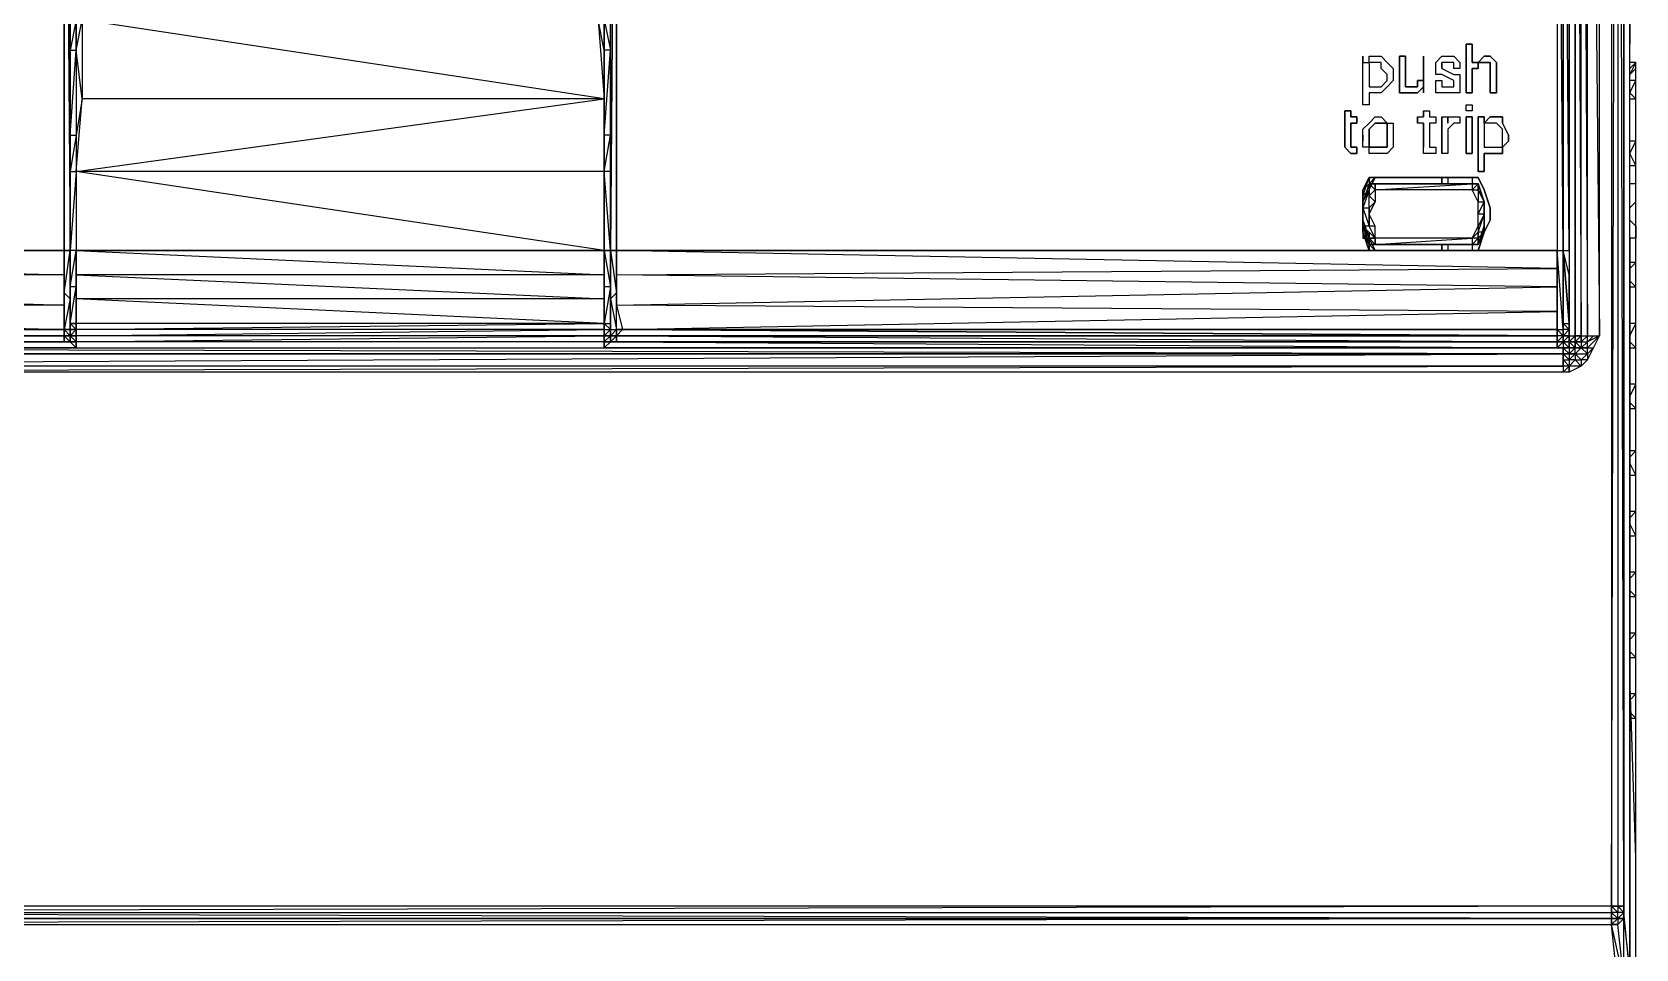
# Model space of a CAD drawing. Header units: millimetres. Extents: x 0 to 3881, y 0 to 2744.
# Drawn here: x 1903.7 to 1968.6, y 1971.4 to 2008.6 of the extents above; entities that cross this region are included whole.
import ezdxf

# ---------------------------------------------------------------- set-up
doc = ezdxf.new("R2010")
doc.units = ezdxf.units.MM

# ---------------------------------------------------------------- blocks, each defined once
blk = doc.blocks.new('A$C147918ED')
at = {"flags": 128}
for points in [[(103.941, 34.922), (0.983, 34.676), (0.983, 34.922), (0.983, 130.078), (0.737, 34.922), (0.737, 130.078), (0.491, 130.078), (0.491, 130.324)], [(104.433, 34.922), (104.433, 130.078), (104.187, 130.078)], [(104.678, 108.435), (104.678, 112.379), (104.678, 69.829), (104.678, 70.074), (104.678, 70.566), (104.678, 70.811), (104.678, 79.422)], [(104.678, 8.857), (104.924, 8.857), (104.924, 9.102), (104.924, 9.594), (104.924, 10.331), (104.924, 10.822), (104.924, 11.804), (104.924, 12.541), (104.924, 36.15), (104.924, 36.395), (104.924, 36.641), (104.924, 36.887), (104.678, 44.255), (104.678, 60.004), (104.678, 60.495), (104.678, 60.741), (104.678, 60.986), (104.678, 61.478), (104.678, 69.829), (104.678, 112.379)], [(102.222, 56.551), (101.976, 56.551), (2.948, 56.551), (2.702, 56.551), (2.211, 56.796), (1.965, 57.042), (1.719, 57.533), (1.474, 58.025), (1.474, 106.961), (1.719, 107.452), (1.965, 107.698), (2.211, 108.189), (2.702, 108.435), (2.948, 108.435), (101.976, 108.435), (102.222, 108.435), (102.713, 108.189)], [(63.399, 61.478), (63.399, 92.701), (63.399, 96.139), (63.399, 99.592), (63.399, 103.031), (63.399, 106.47), (63.399, 106.961), (63.399, 107.207), (63.154, 107.207)], [(41.525, 61.478), (41.525, 64.671), (41.525, 67.618), (41.525, 70.811), (41.77, 70.811), (41.77, 75.247), (41.77, 79.668), (41.77, 84.089), (41.77, 88.771), (41.77, 93.192), (41.525, 97.627), (41.525, 101.803), (41.525, 106.224), (41.525, 106.47), (41.525, 106.715)], [(2.702, 61.478), (2.948, 92.455), (2.948, 61.478), (2.948, 92.455), (2.948, 61.478), (3.193, 92.455), (3.193, 61.478), (41.279, 60.495), (3.193, 60.495), (41.279, 59.267), (3.193, 59.267), (41.279, 58.27), (3.193, 58.27), (3.193, 59.267)], [(41.279, 59.267), (41.279, 60.495), (41.279, 61.478), (41.279, 92.455), (41.279, 61.478), (41.279, 92.455), (41.525, 61.478), (41.525, 92.455)], [(101.976, 92.455), (101.976, 61.478), (102.222, 61.478), (101.976, 92.455), (102.222, 92.455), (102.222, 61.478)], [(102.222, 61.478), (102.222, 92.455)], [(63.154, 70.811), (63.154, 74.51), (63.154, 70.811), (62.908, 70.811), (42.016, 70.811), (41.77, 70.811), (41.77, 69.583), (41.77, 66.144), (41.77, 64.671), (41.77, 61.478), (63.154, 61.478), (63.399, 61.478), (63.399, 60.004)], [(63.154, 70.811), (63.154, 69.583)], [(63.399, 69.583), (63.399, 66.144), (63.154, 66.144), (63.399, 69.583), (63.154, 69.583), (63.154, 66.144), (63.154, 69.583), (63.154, 70.811), (63.399, 69.583), (63.399, 70.811), (63.154, 70.811)], [(41.525, 66.144), (41.77, 69.583), (41.77, 66.144), (41.77, 64.671), (42.016, 67.618), (41.77, 66.144), (41.77, 64.671), (41.77, 61.478), (63.154, 60.495), (63.154, 61.478), (63.154, 64.671), (63.154, 67.618)], [(98.047, 69.829), (98.292, 69.829), (98.292, 69.092), (98.538, 69.092), (98.783, 69.338), (99.029, 69.338), (99.275, 69.092), (99.275, 68.846), (99.275, 67.864), (99.029, 67.864), (99.029, 68.846), (99.029, 69.092), (98.783, 69.092), (98.538, 69.092), (98.538, 68.846), (98.292, 68.846), (98.292, 68.601), (98.292, 67.864), (98.047, 67.864)], [(95.345, 69.338), (95.345, 68.109)], [(96.327, 69.338), (96.327, 68.355)], [(97.064, 68.846), (97.064, 69.092)], [(104.678, 68.846), (104.924, 69.092), (104.678, 68.601), (104.924, 68.846), (104.924, 69.092), (104.678, 69.092)], [(104.924, 63.443), (104.924, 64.916), (104.924, 65.899), (104.924, 67.618), (104.924, 68.355), (104.924, 68.846)], [(104.678, 67.618), (104.924, 67.618), (104.678, 67.864), (104.924, 68.355), (104.678, 68.355)], [(63.154, 64.671), (63.399, 66.144), (63.399, 64.671), (63.399, 61.478), (63.154, 64.671), (63.154, 66.144), (63.154, 64.671), (63.154, 61.478), (41.77, 64.671), (63.154, 67.618), (42.016, 67.618)], [(96.327, 68.109), (96.327, 67.864)], [(94.853, 65.899), (94.853, 66.144), (94.853, 66.39), (94.853, 66.636), (94.608, 66.636), (94.362, 66.636), (94.117, 66.39), (94.117, 66.144), (94.117, 65.899), (94.117, 65.653)], [(97.064, 66.881), (97.064, 65.408)], [(98.047, 65.408), (98.047, 66.881)], [(93.871, 66.144), (93.871, 65.899)], [(94.117, 65.653), (94.362, 65.653), (94.608, 65.653), (94.853, 65.653), (94.853, 65.899), (94.853, 66.144)], [(104.678, 64.916), (104.924, 64.916), (104.678, 65.408), (104.924, 65.899), (104.678, 65.899)], [(41.525, 64.671), (41.77, 64.671), (41.525, 61.478)], [(63.399, 58.025), (63.399, 58.27), (63.399, 59.007), (63.399, 59.758), (63.399, 60.741), (63.399, 61.478), (63.399, 64.671), (63.154, 64.671), (41.77, 64.671)], [(93.871, 63.688), (94.117, 64.425), (94.117, 63.934), (93.871, 63.688), (93.871, 63.934), (94.117, 64.179), (94.117, 63.688), (94.362, 63.934), (94.117, 64.179), (94.362, 64.179), (98.292, 64.179), (94.362, 64.179), (94.362, 63.934)], [(93.871, 62.46), (93.871, 62.706), (93.871, 63.443), (94.117, 63.934), (94.362, 64.425), (94.117, 64.179)], [(97.31, 64.425), (97.31, 64.179)], [(98.292, 64.425), (98.292, 64.179)], [(98.292, 64.425), (98.292, 64.179)], [(94.117, 64.179), (93.871, 63.443), (93.871, 62.951), (93.871, 62.46), (93.871, 62.951)], [(98.292, 61.969), (94.362, 61.969), (94.362, 62.46), (94.117, 62.951), (94.362, 63.443), (94.117, 63.197), (94.117, 63.688), (94.117, 64.179)], [(98.783, 62.951), (98.783, 62.215), (98.538, 62.215), (98.783, 62.951), (98.538, 62.951), (98.783, 63.443), (98.538, 64.179), (98.783, 63.443), (98.783, 62.951), (98.538, 62.46), (98.538, 62.215), (98.538, 61.969), (98.538, 62.215), (98.292, 61.969), (98.538, 62.46), (98.538, 62.951), (98.538, 63.443), (98.292, 63.934), (94.362, 63.934), (98.292, 64.179), (98.292, 63.934), (98.538, 63.934), (98.538, 63.443), (98.783, 63.443), (98.538, 63.934), (98.783, 63.443), (98.538, 64.179)], [(98.538, 64.179), (98.783, 63.443), (98.783, 62.951), (98.783, 62.46), (98.538, 61.723), (98.292, 61.723), (98.538, 61.723), (98.538, 61.969), (98.292, 61.969)], [(104.924, 63.443), (104.924, 64.179), (104.678, 64.179)], [(104.678, 61.969), (104.678, 63.934)], [(104.924, 62.46), (104.924, 61.969), (104.678, 61.969), (104.678, 63.934)], [(104.678, 55.814), (104.678, 56.06), (104.678, 57.533), (104.924, 57.533), (104.924, 58.516), (104.924, 60.004), (104.924, 60.986), (104.924, 62.46), (104.924, 63.443)], [(94.117, 61.969), (93.871, 62.46)], [(93.871, 62.46), (94.117, 61.723), (94.117, 61.969)], [(94.117, 61.969), (93.871, 62.46)], [(93.871, 62.46), (94.362, 61.969), (94.117, 61.969)], [(94.117, 61.969), (94.362, 61.723), (94.117, 61.723), (94.362, 61.723), (94.362, 61.969), (94.117, 62.46)], [(94.362, 61.969), (94.362, 62.46), (94.117, 62.46)], [(98.538, 61.969), (98.783, 62.215), (98.538, 61.723), (98.783, 62.46), (98.783, 62.215), (98.783, 62.706), (98.783, 62.46), (98.783, 62.951)], [(98.292, 61.723), (94.362, 61.723), (98.292, 61.723), (94.362, 61.723), (94.117, 61.723), (93.871, 62.215)], [(94.117, 61.723), (94.117, 61.969)], [(94.362, 61.478), (94.117, 61.969)], [(97.064, 61.478), (97.064, 61.723)], [(97.31, 61.723), (97.31, 61.478)], [(98.292, 61.723), (98.292, 61.478)], [(98.292, 61.723), (98.292, 61.478)], [(104.924, 61.969), (104.678, 61.969)], [(41.279, 58.27), (41.279, 58.025), (41.525, 58.025), (41.525, 58.27), (41.525, 58.516), (41.525, 59.513), (41.525, 60.495), (41.525, 61.478)], [(41.525, 61.478), (41.279, 61.478)], [(41.279, 61.478), (41.525, 61.478)], [(41.279, 59.267), (41.279, 59.758), (41.279, 58.27), (41.279, 59.758), (41.525, 61.478)], [(41.279, 59.758), (41.525, 59.513), (41.279, 58.27), (41.525, 58.27), (41.525, 59.513), (41.525, 61.478)], [(41.525, 59.758), (41.525, 60.741), (41.525, 61.478)], [(63.154, 59.513), (63.154, 60.495), (41.77, 60.495), (63.154, 59.513), (63.154, 58.516), (41.77, 59.513), (41.77, 60.495), (41.77, 61.478), (41.525, 61.478)], [(101.731, 58.27), (101.731, 58.025), (101.731, 58.27), (101.976, 58.27), (101.976, 61.478), (101.976, 58.27), (101.731, 61.478), (101.731, 60.741), (63.645, 61.478), (101.731, 61.478), (63.645, 61.478), (63.399, 61.478), (63.154, 61.478), (41.77, 61.478)], [(63.154, 58.516), (63.154, 60.004), (63.154, 61.478), (63.399, 60.004), (63.154, 60.004)], [(63.399, 59.758), (63.399, 61.478), (63.645, 59.758), (63.645, 61.478), (63.645, 60.495)], [(101.731, 61.478), (101.976, 61.478), (102.222, 61.478), (102.222, 60.495), (102.222, 59.513)], [(101.731, 59.007), (101.731, 58.27), (101.731, 61.478), (101.731, 60.741), (101.731, 58.27), (101.731, 60.004)], [(101.976, 58.27), (101.976, 58.025), (101.976, 57.779), (101.731, 57.779), (101.976, 57.779), (101.731, 57.779), (101.976, 58.025), (101.731, 58.025), (101.731, 58.27), (101.976, 58.025), (101.976, 58.27), (101.976, 61.478)], [(101.976, 58.516), (102.222, 58.516), (101.976, 61.478)], [(102.222, 58.516), (102.222, 60.495), (101.976, 61.478)], [(102.959, 26.556), (102.959, 22.872), (104.678, 22.872), (104.678, 61.478), (104.678, 31.96), (104.433, 31.714)], [(41.525, 60.495), (41.525, 60.004), (41.525, 58.516), (41.525, 60.004), (41.525, 59.513)], [(63.399, 59.513), (63.399, 60.495)], [(104.678, 60.741), (104.924, 60.986), (104.678, 60.986)], [(63.154, 60.004), (63.154, 59.513), (41.77, 59.513)], [(63.399, 58.025), (63.399, 58.27), (63.399, 58.516), (63.399, 59.513), (63.399, 60.004)], [(63.399, 59.007), (63.399, 58.27), (63.645, 58.27), (63.645, 59.758)], [(104.678, 60.004), (104.924, 60.004), (104.678, 60.25)], [(41.77, 58.27), (41.525, 58.27), (41.77, 58.27), (41.525, 58.516)], [(63.154, 58.27), (63.154, 58.025), (63.154, 58.27), (63.399, 58.27), (63.154, 58.516), (41.77, 58.516)], [(63.399, 58.025), (63.154, 57.779), (63.399, 58.025), (63.154, 58.025), (63.399, 58.025), (63.399, 58.27), (63.399, 58.516)], [(104.678, 58.025), (104.924, 58.516), (104.678, 58.516)], [(3.193, 58.27), (41.279, 58.27), (3.193, 58.025), (2.948, 58.025), (3.193, 58.025)], [(41.525, 57.779), (3.193, 57.779), (2.948, 57.779), (3.193, 57.533), (3.193, 57.779), (2.948, 58.025)], [(3.193, 58.025), (3.193, 57.779), (3.193, 57.533), (2.948, 57.533), (101.976, 57.533), (101.731, 57.533), (101.731, 57.779)], [(41.525, 57.779), (41.279, 58.025), (41.525, 57.779), (41.279, 57.779), (41.525, 57.779), (41.279, 57.779)], [(41.525, 58.025), (41.525, 58.27)], [(41.525, 58.025), (41.525, 58.27)], [(41.525, 57.779), (41.525, 58.025), (41.525, 58.27), (41.525, 58.025)], [(41.525, 57.779), (41.77, 57.779), (41.77, 58.025), (41.77, 58.27)], [(41.525, 57.779), (41.525, 58.025)], [(41.525, 57.779), (41.525, 58.025)], [(41.525, 57.779), (41.525, 58.025)], [(41.525, 57.779), (41.525, 58.025), (41.525, 57.779), (41.525, 58.025)], [(41.525, 57.779), (41.525, 58.025)], [(41.525, 57.779), (41.525, 58.025)], [(41.525, 58.025), (41.525, 57.779)], [(41.525, 57.779), (41.525, 58.025)], [(41.525, 57.779), (41.525, 58.025)], [(41.525, 58.025), (41.525, 57.779)], [(41.77, 58.025), (41.77, 58.27)], [(63.399, 58.27), (63.154, 58.025), (63.154, 57.779)], [(63.399, 57.779), (63.645, 57.779), (63.645, 58.025), (101.731, 57.779), (101.731, 58.025), (63.891, 58.27), (101.731, 58.27), (63.891, 58.27), (101.731, 58.025)], [(63.399, 58.025), (63.645, 58.27)], [(63.645, 58.27), (63.645, 58.025), (63.399, 58.025)], [(63.399, 58.025), (63.645, 58.27), (63.399, 58.025), (63.645, 58.025), (63.645, 58.27)], [(63.399, 57.779), (63.645, 58.025), (63.645, 57.779), (63.645, 58.025)], [(63.645, 58.025), (63.399, 57.779)], [(63.399, 57.779), (63.399, 58.025), (63.645, 58.025)], [(63.645, 58.27), (63.891, 58.27)], [(101.976, 57.779), (101.976, 58.025), (101.976, 57.779), (101.976, 58.025)], [(102.222, 57.779), (101.976, 57.779), (101.976, 58.025)], [(102.222, 57.779), (102.222, 58.025)], [(102.468, 58.025), (102.468, 57.779), (102.222, 57.779), (102.468, 57.779), (102.468, 57.533), (102.468, 57.779), (102.222, 57.779)], [(102.468, 58.025), (102.713, 58.025), (102.959, 58.025), (103.45, 58.025)], [(102.468, 58.025), (102.468, 57.779)], [(102.713, 57.779), (102.713, 58.025), (102.959, 58.025), (103.205, 58.025), (103.45, 58.025), (102.959, 57.779), (103.205, 58.025)], [(101.976, 57.042), (101.976, 57.288), (101.976, 57.533), (101.976, 57.288), (2.948, 57.533), (2.948, 57.288), (2.948, 57.533), (2.948, 57.288), (2.948, 57.042), (2.702, 57.042), (2.702, 57.288), (2.948, 57.042), (2.948, 56.796), (2.702, 57.042), (2.456, 57.288), (2.702, 57.288), (2.456, 57.533)], [(2.948, 56.796), (2.948, 57.288), (2.948, 57.042), (2.948, 56.796), (2.948, 56.551), (101.976, 56.796), (101.976, 56.551), (102.222, 56.796), (102.222, 56.551), (102.222, 56.796)], [(63.154, 57.779), (41.77, 57.779), (41.525, 57.779), (41.77, 57.779), (41.525, 57.779)], [(41.77, 57.779), (41.525, 57.779)], [(41.525, 57.779), (41.77, 57.779)], [(41.525, 57.779), (41.77, 57.779)], [(41.525, 57.779), (41.77, 57.533), (41.525, 57.779), (41.77, 57.533), (41.525, 57.779), (41.77, 57.533), (41.525, 57.779), (41.77, 57.533), (41.77, 57.779)], [(41.525, 57.779), (41.77, 57.779), (41.525, 57.779), (41.77, 57.779)], [(41.77, 57.779), (41.525, 57.779)], [(41.77, 57.779), (41.525, 57.779)], [(41.77, 57.779), (41.525, 57.779)], [(41.77, 57.779), (41.525, 57.779)], [(41.77, 57.779), (41.525, 57.779), (41.77, 57.779), (41.525, 57.779)], [(41.77, 57.779), (41.525, 57.779), (41.77, 57.779), (41.525, 57.779)], [(41.77, 57.779), (41.525, 57.779)], [(41.77, 57.779), (41.525, 57.779), (41.77, 57.779), (41.525, 57.779)], [(41.525, 57.779), (41.77, 57.779), (41.525, 57.779), (41.77, 57.779)], [(41.77, 57.779), (41.525, 57.779)], [(41.525, 57.779), (41.77, 57.779)], [(63.154, 57.779), (63.399, 57.779)], [(63.399, 57.779), (63.154, 57.779)], [(63.399, 57.779), (63.154, 57.779)], [(63.399, 57.779), (63.154, 57.779)], [(63.399, 57.779), (63.154, 57.779)], [(63.399, 57.779), (63.154, 57.779)], [(63.399, 57.779), (63.154, 57.779)], [(63.399, 57.779), (63.154, 57.779)], [(63.399, 57.779), (63.154, 57.779)], [(63.399, 57.779), (63.154, 57.779)], [(63.399, 57.779), (63.154, 57.779)], [(63.399, 57.779), (63.154, 57.779)], [(63.399, 57.779), (101.731, 57.779)], [(63.645, 57.779), (63.399, 57.779), (63.645, 57.779), (63.399, 57.779)], [(102.222, 57.779), (101.976, 57.779), (101.731, 57.779), (101.731, 57.533), (101.976, 57.779), (101.976, 57.533), (102.222, 57.533)], [(101.976, 57.288), (101.976, 57.533), (102.222, 57.533)], [(101.976, 57.533), (102.222, 57.533)], [(102.222, 57.533), (102.222, 57.779)], [(102.468, 57.042), (102.713, 57.042), (102.468, 57.288), (102.959, 57.288), (102.713, 57.042), (102.713, 56.796), (102.222, 56.796), (102.468, 57.042), (102.222, 57.042), (102.468, 57.288), (102.222, 57.288), (102.468, 57.288), (102.468, 57.042), (102.713, 56.796), (102.222, 56.551)], [(102.468, 57.288), (102.713, 57.533), (102.468, 57.533), (102.713, 57.533), (102.468, 57.779), (102.713, 57.779), (102.713, 57.533), (102.959, 57.288), (102.959, 57.533), (102.713, 57.533), (102.959, 57.533), (102.959, 57.779), (102.713, 57.533)], [(104.678, 55.568), (104.924, 56.06), (104.924, 57.042), (104.924, 57.533), (104.678, 57.779)], [(102.713, 56.796), (102.959, 57.042), (102.713, 57.042)], [(104.924, 36.395), (104.924, 56.796)], [(104.924, 56.06), (104.678, 56.06)], [(104.924, 53.358), (104.924, 55.077), (104.678, 55.323)], [(104.678, 54.095), (104.678, 55.077), (104.924, 55.077)], [(104.678, 53.112), (104.924, 53.358), (104.678, 53.358)], [(104.678, 52.375), (104.924, 52.375), (104.678, 52.866)], [(104.924, 50.901), (104.924, 52.375)], [(104.678, 50.656), (104.924, 50.901), (104.678, 50.901)], [(104.678, 49.919), (104.924, 49.919), (104.678, 50.41)], [(104.924, 48.445), (104.924, 49.919)], [(104.678, 48.2), (104.924, 48.445), (104.678, 48.445)], [(104.678, 47.463), (104.924, 47.463), (104.678, 47.708)], [(104.924, 45.975), (104.924, 47.463)], [(104.678, 45.729), (104.924, 45.975), (104.678, 45.975)], [(104.678, 44.992), (104.924, 44.992), (104.678, 45.238)], [(104.924, 43.518), (104.924, 44.992)], [(104.678, 43.273), (104.924, 43.518), (104.678, 43.518)], [(104.924, 40.817), (104.924, 41.062), (104.924, 42.536), (104.678, 42.782)], [(104.678, 42.536), (104.924, 42.536)], [(104.924, 38.36), (104.924, 40.08)], [(104.924, 36.395), (104.924, 37.378)], [(103.941, 34.676), (103.941, 34.922), (0.983, 34.922), (0.737, 34.922), (0.983, 34.676), (0.737, 34.676)], [(104.187, 34.43), (103.941, 34.43), (0.983, 34.43), (103.941, 34.43), (0.983, 34.43), (0.737, 34.676), (0.983, 34.43), (0.983, 34.676)], [(103.941, 34.676), (103.941, 34.43), (104.187, 34.43), (103.941, 34.185)], [(104.187, 34.43), (104.433, 34.43), (104.433, 34.676), (104.433, 34.43), (104.187, 34.43), (104.433, 34.676), (104.187, 34.676)], [(104.678, 32.205), (104.433, 34.676)], [(104.187, 31.468), (104.187, 31.714), (104.433, 31.714), (104.187, 31.468), (104.433, 31.468), (104.433, 31.714), (104.433, 31.96), (104.187, 31.714), (103.941, 34.185)], [(104.187, 31.714), (104.433, 31.96), (103.941, 34.185)], [(104.433, 31.96), (104.187, 34.185)]]:
    blk.add_lwpolyline(points, dxfattribs=at)
for points in [[(104.187, 130.078), (103.941, 130.078), (103.941, 34.922)], [(104.433, 34.922), (104.187, 130.078), (104.187, 34.922), (104.433, 34.676)], [(104.433, 130.078), (104.433, 34.922)], [(102.468, 106.961), (102.468, 58.025)], [(102.713, 58.025), (102.713, 106.961), (102.468, 106.961)], [(102.959, 58.025), (102.959, 106.961), (102.713, 106.961)], [(103.45, 106.961), (102.959, 106.961), (103.45, 58.025)], [(41.525, 61.478), (41.525, 92.701), (41.525, 61.478)], [(63.645, 92.455), (63.399, 61.478), (63.399, 92.455), (63.399, 61.478), (63.645, 61.478), (63.645, 92.455), (63.645, 61.478)], [(101.731, 92.455), (101.731, 61.478), (101.976, 61.478)], [(101.976, 92.455), (101.976, 61.478)], [(102.222, 92.455), (102.222, 61.478)], [(41.525, 70.811), (41.525, 69.583)], [(41.525, 69.583), (41.77, 69.583), (41.77, 70.811)], [(42.016, 67.618), (41.77, 69.583), (42.016, 70.811), (42.016, 67.618)], [(62.908, 70.811), (63.154, 70.811), (63.154, 69.583), (62.908, 70.811), (63.154, 67.618), (42.016, 70.811)], [(63.399, 70.811), (63.399, 67.618), (63.399, 69.583)], [(41.525, 64.671), (41.525, 66.144), (41.525, 67.618), (41.525, 69.583), (41.525, 66.144), (41.77, 66.144)], [(63.154, 69.583), (63.154, 66.144), (63.154, 67.618)], [(98.047, 69.829), (98.047, 67.864), (98.292, 67.864), (98.292, 68.601), (98.292, 68.846), (98.538, 68.846), (98.538, 69.092), (98.783, 69.092), (99.029, 69.092), (99.029, 68.846), (99.029, 67.864), (99.275, 67.864), (99.275, 68.846), (99.275, 69.092), (99.029, 69.338), (98.783, 69.338), (98.538, 69.092), (98.292, 69.092), (98.292, 69.829)], [(98.047, 67.864), (98.047, 69.829), (98.047, 67.864)], [(93.871, 67.373), (93.871, 69.338), (93.871, 69.092), (94.117, 69.092), (94.117, 69.338), (94.362, 69.338), (94.608, 69.338), (94.853, 69.092), (95.099, 68.846), (95.099, 68.355), (94.853, 68.109), (94.608, 67.864), (94.362, 67.864), (94.117, 67.864), (94.117, 67.373)], [(95.099, 68.355), (94.853, 68.109), (94.608, 67.864), (94.362, 67.864), (94.117, 67.864), (94.117, 67.373), (93.871, 67.373), (93.871, 69.338), (93.871, 69.092), (94.117, 69.092), (94.117, 69.338), (94.362, 69.338), (94.608, 69.338), (94.853, 69.092), (95.099, 68.846)], [(94.117, 68.846), (94.117, 68.601), (94.117, 68.355), (94.117, 68.109), (94.362, 68.109), (94.608, 68.109), (94.853, 68.355), (94.853, 68.601), (94.608, 68.846), (94.608, 69.092), (94.362, 69.092), (94.117, 69.092)], [(94.853, 68.355), (94.853, 68.601), (94.608, 68.846), (94.608, 69.092), (94.362, 69.092), (94.117, 69.092), (94.117, 68.846), (94.117, 68.601), (94.117, 68.355), (94.117, 68.109), (94.362, 68.109), (94.608, 68.109)], [(95.345, 68.109), (95.345, 69.338), (95.59, 69.338), (95.59, 68.355), (95.59, 68.109), (95.836, 68.109), (96.082, 68.109), (96.082, 68.355), (96.327, 68.355), (96.327, 69.338), (96.327, 67.864), (96.327, 68.109), (96.082, 67.864), (95.836, 67.864), (95.59, 67.864), (95.345, 67.864)], [(96.327, 69.338), (96.327, 68.355), (96.082, 68.355), (96.082, 68.109), (95.836, 68.109), (95.59, 68.109), (95.59, 68.355), (95.59, 69.338), (95.345, 69.338), (95.345, 68.109), (95.345, 67.864), (95.59, 67.864), (95.836, 67.864), (96.082, 67.864), (96.327, 68.109), (96.327, 67.864)], [(96.818, 69.092), (97.064, 69.338), (97.31, 69.338), (97.555, 69.338), (97.801, 69.092), (97.801, 68.846), (97.555, 68.846), (97.555, 69.092), (97.31, 69.092), (97.064, 69.092), (97.064, 68.846), (97.555, 68.601), (97.801, 68.601), (97.801, 68.355), (97.801, 68.109), (97.801, 67.864), (97.555, 67.864), (97.31, 67.864), (97.064, 67.864), (96.818, 67.864), (96.818, 68.109), (96.818, 68.355), (97.064, 68.355), (97.064, 68.109), (97.31, 68.109), (97.555, 68.109), (97.555, 68.355), (97.064, 68.601), (96.818, 68.601), (96.818, 68.846)], [(97.801, 68.109), (97.801, 67.864), (97.555, 67.864), (97.31, 67.864), (97.064, 67.864), (96.818, 67.864), (96.818, 68.109), (96.818, 68.355), (97.064, 68.355), (97.064, 68.109), (97.31, 68.109), (97.555, 68.109), (97.555, 68.355), (97.064, 68.601), (96.818, 68.601), (96.818, 68.846), (96.818, 69.092), (97.064, 69.338), (97.31, 69.338), (97.555, 69.338), (97.801, 69.092), (97.801, 68.846), (97.555, 68.846), (97.555, 69.092), (97.31, 69.092), (97.064, 69.092), (97.064, 68.846), (97.555, 68.601), (97.801, 68.601), (97.801, 68.355)], [(63.399, 67.618), (63.399, 64.671), (63.399, 66.144)], [(93.134, 65.653), (93.134, 66.636), (93.134, 66.881), (93.134, 67.127), (93.38, 67.127), (93.38, 66.881), (93.625, 66.881), (93.625, 66.636), (93.38, 66.636), (93.38, 65.653), (93.625, 65.653), (93.625, 65.408), (93.38, 65.408)], [(93.134, 65.653), (93.38, 65.408), (93.625, 65.408), (93.625, 65.653), (93.38, 65.653), (93.38, 66.636), (93.625, 66.636), (93.625, 66.881), (93.38, 66.881), (93.38, 67.127), (93.134, 67.127), (93.134, 66.881), (93.134, 67.127), (93.134, 66.881), (93.134, 66.636)], [(96.327, 65.408), (96.327, 65.653), (96.327, 66.636), (96.082, 66.636), (96.082, 66.881), (96.327, 66.881), (96.327, 67.127), (96.573, 67.127), (96.573, 66.881), (96.818, 66.881), (96.818, 66.636), (96.573, 66.636), (96.573, 65.653), (96.818, 65.653), (96.818, 65.408), (96.573, 65.408)], [(96.327, 65.408), (96.327, 65.653), (96.327, 66.636), (96.082, 66.636), (96.082, 66.881), (96.327, 66.881), (96.327, 67.127), (96.573, 67.127), (96.573, 66.881), (96.818, 66.881), (96.818, 66.636), (96.573, 66.636), (96.573, 65.653), (96.818, 65.653), (96.818, 65.408), (96.573, 65.408)], [(96.327, 67.127), (96.327, 66.881), (96.327, 67.127)], [(98.047, 67.373), (98.292, 67.373), (98.292, 67.127), (98.047, 67.127)], [(98.292, 67.127), (98.047, 67.127), (98.047, 67.373), (98.292, 67.373)], [(93.134, 66.881), (93.134, 66.636), (93.134, 66.881)], [(93.134, 66.636), (93.134, 65.653), (93.134, 66.636)], [(94.117, 65.653), (93.871, 65.653), (93.871, 65.899), (93.871, 66.144), (93.871, 66.39), (94.117, 66.636), (94.362, 66.881), (94.608, 66.881), (94.853, 66.636), (95.099, 66.636), (95.099, 66.39), (95.099, 66.144), (95.099, 65.899), (95.099, 65.653), (94.853, 65.408), (94.608, 65.408), (94.362, 65.408), (94.117, 65.408)], [(95.099, 65.899), (95.099, 65.653), (94.853, 65.408), (94.608, 65.408), (94.362, 65.408), (94.117, 65.408), (94.117, 65.653), (93.871, 65.653), (93.871, 65.899), (93.871, 66.144), (93.871, 66.39), (94.117, 66.636), (94.362, 66.881), (94.608, 66.881), (94.853, 66.636), (95.099, 66.636), (95.099, 66.39), (95.099, 66.144)], [(94.117, 65.653), (94.117, 65.899), (94.117, 66.144), (94.117, 66.39), (94.362, 66.636), (94.608, 66.636), (94.853, 66.636), (94.853, 66.39), (94.853, 66.144), (94.853, 65.899), (94.853, 65.653), (94.608, 65.653), (94.362, 65.653)], [(96.082, 66.881), (96.082, 66.636), (96.082, 66.881)], [(96.327, 66.636), (96.327, 65.653), (96.327, 66.636)], [(97.064, 66.881), (97.31, 66.881), (97.31, 66.636), (97.31, 66.881), (97.555, 66.881), (97.801, 66.881), (97.801, 66.636), (97.555, 66.636), (97.31, 66.39), (97.31, 66.144), (97.31, 65.408), (97.064, 65.408)], [(97.555, 66.881), (97.801, 66.881), (97.801, 66.636), (97.555, 66.636), (97.31, 66.39), (97.31, 66.144), (97.31, 65.408), (97.064, 65.408), (97.064, 66.881), (97.31, 66.881), (97.31, 66.636), (97.31, 66.881)], [(98.047, 66.881), (98.292, 66.881), (98.292, 65.408), (98.047, 65.408)], [(98.047, 65.408), (98.292, 65.408), (98.292, 66.881), (98.047, 66.881)], [(98.538, 66.881), (98.538, 64.671), (98.783, 64.671), (98.783, 65.408), (99.029, 65.408), (99.275, 65.408), (99.52, 65.408), (99.52, 65.653), (99.766, 65.899), (99.766, 66.144), (99.52, 66.636), (99.52, 66.881), (99.275, 66.881), (99.029, 66.881), (98.783, 66.636), (98.783, 66.881)], [(99.766, 65.899), (99.52, 65.653), (99.52, 65.408), (99.275, 65.408), (99.029, 65.408), (98.783, 65.408), (98.783, 64.671), (98.538, 64.671), (98.538, 66.881), (98.783, 66.881), (98.783, 66.636), (99.029, 66.881), (99.275, 66.881), (99.52, 66.881), (99.52, 66.636), (99.766, 66.144)], [(99.52, 65.653), (99.52, 65.899), (99.52, 66.144), (99.52, 66.39), (99.275, 66.636), (99.029, 66.636), (98.783, 66.636), (98.783, 66.39), (98.783, 66.144), (98.783, 65.899), (98.783, 65.653), (99.029, 65.653), (99.275, 65.653)], [(98.783, 66.39), (98.783, 66.144), (98.783, 65.899), (98.783, 65.653), (99.029, 65.653), (99.275, 65.653), (99.52, 65.653), (99.52, 65.899), (99.52, 66.144), (99.52, 66.39), (99.275, 66.636), (99.029, 66.636), (98.783, 66.636)], [(63.154, 66.144), (63.154, 64.671)], [(41.525, 64.671), (41.525, 61.478)], [(63.154, 61.478), (63.154, 64.671), (63.154, 61.478)], [(63.399, 64.671), (63.399, 61.478)], [(98.783, 62.215), (98.538, 61.478), (94.117, 61.478), (93.871, 62.215), (93.871, 62.706), (93.871, 63.197), (93.871, 62.706), (93.871, 63.197), (93.871, 62.706), (93.871, 62.215), (94.117, 61.478), (98.538, 61.478), (98.783, 62.215), (99.029, 62.706), (99.029, 63.197), (98.783, 63.934), (98.538, 64.425), (94.117, 64.425), (93.871, 63.934), (93.871, 63.197), (93.871, 62.706), (94.117, 61.969), (93.871, 62.46), (93.871, 63.197), (93.871, 63.934), (94.117, 64.425), (98.538, 64.425), (98.783, 63.934), (99.029, 63.197), (99.029, 62.706)], [(94.117, 64.179), (94.362, 64.425)], [(97.064, 64.425), (97.064, 64.179)], [(93.871, 63.443), (94.117, 63.934), (94.117, 64.179)], [(93.871, 63.197), (94.117, 63.197), (94.117, 63.934), (93.871, 63.197)], [(93.871, 63.197), (93.871, 63.443), (93.871, 63.688), (93.871, 63.197)], [(94.117, 64.179), (94.362, 64.179)], [(94.117, 63.934), (94.117, 64.179), (94.117, 63.688), (94.362, 63.934), (94.362, 63.443), (94.117, 63.688)], [(94.117, 64.179), (94.362, 64.179), (94.117, 64.179)], [(94.117, 64.179), (94.362, 63.934), (94.362, 64.179), (94.117, 64.179), (94.362, 64.179)], [(98.292, 64.179), (94.362, 64.179), (98.292, 64.179)], [(98.292, 64.179), (94.362, 64.179)], [(98.292, 63.934), (98.538, 64.179), (98.292, 64.179), (98.292, 63.934)], [(98.538, 64.179), (98.292, 64.179)], [(98.292, 64.179), (98.538, 64.179)], [(98.538, 63.934), (98.538, 64.179)], [(93.871, 63.197), (93.871, 63.443), (93.871, 62.951)], [(93.871, 62.46), (93.871, 62.951), (93.871, 63.443), (93.871, 63.197), (94.117, 62.46)], [(93.871, 62.46), (93.871, 62.706), (93.871, 63.197), (93.871, 62.46), (93.871, 61.969), (94.117, 61.969)], [(94.117, 63.197), (94.117, 62.46), (94.117, 62.951)], [(98.783, 62.951), (98.783, 63.443), (98.783, 62.951), (98.783, 62.706), (98.783, 63.443), (98.783, 62.706)], [(104.924, 63.443), (104.678, 63.197)], [(93.871, 62.951), (93.871, 62.46)], [(94.117, 61.723), (93.871, 62.46), (94.117, 61.969)], [(104.924, 62.46), (104.678, 62.706)], [(94.117, 62.215), (94.117, 61.969)], [(94.117, 61.723), (94.117, 61.969), (94.117, 61.723)], [(94.362, 61.969), (94.117, 61.969), (94.362, 61.969)], [(94.117, 61.969), (94.117, 61.478)], [(94.362, 61.478), (94.117, 61.723)], [(94.117, 61.723), (94.362, 61.723), (94.117, 61.723)], [(98.292, 61.723), (94.362, 61.723), (98.292, 61.969), (98.292, 61.723)], [(94.362, 61.723), (94.362, 61.969), (94.362, 61.723)], [(98.292, 61.723), (94.362, 61.723)], [(97.064, 61.478), (97.064, 61.723), (97.064, 61.478)], [(98.292, 61.723), (98.538, 61.969), (98.538, 61.723), (98.292, 61.723)], [(98.538, 61.723), (98.292, 61.723), (98.538, 61.723)], [(98.538, 61.969), (98.538, 61.723)], [(104.678, 61.478), (104.678, 61.969)], [(3.193, 61.478), (41.279, 61.478)], [(41.279, 60.495), (41.279, 59.758), (41.279, 61.478)], [(41.525, 61.478), (41.525, 59.513), (41.525, 59.758), (41.525, 58.27), (41.525, 59.007), (41.525, 59.758), (41.525, 61.478), (41.525, 60.741)], [(41.525, 60.004), (41.525, 61.478), (41.525, 60.004)], [(41.525, 61.478), (41.525, 60.004), (41.525, 58.516), (41.77, 60.004), (41.77, 58.516), (41.77, 60.004), (41.525, 60.004), (41.77, 61.478)], [(41.77, 60.004), (41.77, 61.478), (41.77, 60.004)], [(41.77, 58.516), (41.77, 60.004), (41.77, 60.495), (41.77, 61.478), (41.77, 60.004), (41.77, 59.513)], [(63.154, 61.478), (63.154, 60.495), (63.154, 60.004)], [(63.399, 60.004), (63.399, 60.495), (63.399, 61.478), (63.399, 60.004), (63.399, 58.516)], [(63.399, 60.741), (63.399, 61.478), (63.399, 60.741)], [(63.399, 59.513), (63.399, 61.478), (63.399, 59.513)], [(101.976, 58.27), (101.976, 61.478), (101.976, 58.516), (101.976, 58.27)], [(101.976, 61.478), (102.222, 58.516)], [(101.731, 60.741), (101.731, 60.004), (63.645, 60.495)], [(63.645, 59.267), (63.891, 58.27), (63.645, 58.27), (63.645, 59.267), (63.645, 59.758), (63.645, 60.495)], [(63.154, 60.004), (63.154, 58.516)], [(63.154, 58.516), (63.399, 58.516), (63.399, 60.004), (63.154, 58.516)], [(63.399, 59.758), (63.399, 58.27), (63.399, 59.513), (63.399, 59.758)], [(63.399, 59.513), (63.645, 58.27), (63.645, 59.758), (63.399, 59.513)], [(101.731, 60.004), (101.731, 59.007), (63.645, 59.267)], [(41.279, 59.267), (41.279, 58.27)], [(102.222, 59.513), (102.222, 58.516)], [(41.525, 58.516), (41.525, 58.27)], [(41.525, 58.516), (41.525, 58.27)], [(41.525, 58.27), (41.525, 58.516), (41.525, 58.27)], [(41.77, 58.516), (41.525, 58.516), (41.77, 58.516)], [(41.77, 58.516), (41.77, 58.27)], [(41.77, 58.516), (41.77, 58.27)], [(63.154, 58.27), (41.77, 58.27), (63.154, 58.516), (63.154, 58.27)], [(63.154, 58.516), (63.154, 58.27)], [(63.399, 58.025), (63.399, 58.27), (63.399, 58.516), (63.399, 58.27)], [(101.731, 59.007), (101.731, 58.27), (63.891, 58.27)], [(101.976, 58.27), (101.976, 58.516), (102.222, 58.27), (101.976, 58.27)], [(102.222, 58.27), (102.222, 58.516), (102.222, 58.27)], [(102.222, 58.516), (102.222, 58.27)], [(102.222, 58.27), (102.222, 58.516), (102.222, 58.27)], [(41.279, 58.025), (3.193, 58.025), (41.279, 58.27), (41.279, 58.025)], [(41.279, 57.779), (3.193, 57.779), (41.279, 58.025), (41.279, 57.779)], [(41.279, 58.025), (41.279, 58.27)], [(41.279, 58.27), (41.279, 58.025), (41.279, 58.27)], [(41.279, 58.27), (41.525, 58.025), (41.525, 58.27)], [(41.279, 58.27), (41.279, 58.025)], [(41.279, 58.025), (41.279, 58.27), (41.279, 58.025)], [(41.525, 58.025), (41.279, 58.025), (41.525, 58.025)], [(41.279, 57.779), (41.279, 58.025), (41.279, 57.779)], [(41.279, 58.025), (41.279, 57.779), (41.279, 58.025)], [(41.279, 58.025), (41.279, 57.779)], [(41.279, 57.779), (41.279, 58.025), (41.279, 57.779)], [(41.279, 58.025), (41.279, 57.779), (41.525, 57.779)], [(41.525, 57.779), (41.279, 58.025), (41.525, 57.779)], [(41.279, 58.025), (41.525, 57.779), (41.279, 58.025)], [(41.279, 58.025), (41.525, 58.025), (41.279, 58.025)], [(41.525, 57.779), (41.525, 58.025), (41.279, 58.025), (41.525, 58.025), (41.279, 58.025), (41.525, 58.025)], [(41.525, 58.025), (41.525, 58.27), (41.525, 58.025), (41.525, 58.27), (41.525, 58.025)], [(41.525, 58.025), (41.525, 58.27), (41.525, 58.025), (41.525, 58.27)], [(41.525, 58.27), (41.525, 58.025), (41.525, 58.27), (41.525, 58.025)], [(41.525, 58.025), (41.525, 58.27), (41.525, 58.025)], [(41.525, 58.27), (41.525, 58.025), (41.525, 58.27), (41.525, 58.025), (41.525, 58.27)], [(41.525, 58.025), (41.525, 58.27), (41.525, 58.025)], [(41.77, 58.025), (41.525, 58.025), (41.77, 58.025), (41.525, 58.025), (41.77, 58.27)], [(41.525, 58.025), (41.525, 57.779), (41.525, 58.025)], [(41.525, 58.025), (41.525, 57.779), (41.525, 58.025)], [(41.525, 58.025), (41.525, 57.779)], [(41.525, 58.025), (41.525, 57.779)], [(41.525, 57.779), (41.525, 58.025), (41.525, 57.779)], [(41.525, 58.025), (41.525, 57.779), (41.525, 58.025)], [(41.525, 58.025), (41.525, 57.779)], [(41.525, 57.779), (41.525, 58.025), (41.525, 57.779)], [(41.525, 57.779), (41.525, 58.025), (41.525, 57.779)], [(41.525, 57.779), (41.525, 58.025), (41.525, 57.779), (41.525, 58.025), (41.525, 57.779)], [(41.525, 57.779), (41.525, 58.025), (41.525, 57.779)], [(41.525, 57.779), (41.525, 58.025), (41.525, 57.779)], [(41.525, 57.779), (41.525, 58.025), (41.525, 57.779)], [(41.525, 57.779), (41.525, 58.025), (41.525, 57.779)], [(41.525, 57.779), (41.525, 58.025), (41.525, 57.779)], [(41.525, 57.779), (41.525, 58.025), (41.525, 57.779), (41.525, 58.025), (41.525, 57.779)], [(41.525, 57.779), (41.525, 58.025), (41.525, 57.779)], [(41.525, 57.779), (41.525, 58.025), (41.525, 57.779)], [(41.525, 57.779), (41.525, 58.025), (41.525, 57.779)], [(41.525, 57.779), (41.525, 58.025), (41.525, 57.779)], [(41.77, 57.779), (41.525, 58.025), (41.77, 58.025), (41.525, 58.025), (41.77, 58.025)], [(41.77, 58.025), (41.525, 58.025), (41.77, 58.025), (41.525, 58.025), (41.77, 58.025)], [(41.77, 58.025), (41.525, 58.025), (41.77, 58.025)], [(41.77, 58.025), (41.525, 58.025), (41.77, 58.025)], [(41.77, 58.025), (41.525, 58.025), (41.77, 58.025)], [(41.525, 58.025), (41.77, 58.025), (41.525, 58.025)], [(41.77, 58.025), (41.77, 58.27)], [(63.154, 58.025), (41.77, 58.025), (63.154, 58.27), (63.154, 58.025)], [(41.77, 57.779), (41.77, 58.025), (41.77, 57.779)], [(63.154, 57.779), (41.77, 57.779), (63.154, 58.025), (63.154, 57.779)], [(63.154, 58.27), (63.154, 58.025), (63.154, 57.779), (63.154, 58.025)], [(63.399, 57.779), (63.399, 58.025), (63.154, 57.779)], [(63.154, 57.779), (63.399, 58.025)], [(63.399, 58.025), (63.399, 58.27), (63.399, 58.025)], [(63.399, 58.025), (63.399, 58.27)], [(63.399, 58.025), (63.399, 57.779), (63.399, 58.025)], [(63.399, 57.779), (63.399, 58.025), (63.399, 57.779)], [(63.399, 57.779), (63.399, 58.025), (63.399, 57.779)], [(63.399, 57.779), (63.645, 58.025), (63.399, 57.779)], [(63.399, 57.779), (63.645, 58.025), (63.399, 57.779)], [(63.399, 57.779), (63.399, 58.025), (63.399, 57.779), (63.645, 58.025), (63.399, 57.779), (63.645, 58.025), (63.399, 58.025)], [(63.399, 58.025), (63.645, 58.025), (63.399, 58.025), (63.645, 58.025)], [(63.399, 58.025), (63.399, 57.779), (63.399, 58.025), (63.399, 57.779)], [(63.399, 58.025), (63.399, 57.779)], [(63.399, 57.779), (63.399, 58.025), (63.399, 57.779)], [(63.399, 58.025), (63.399, 57.779)], [(63.399, 58.025), (63.399, 57.779), (63.399, 58.025)], [(63.399, 57.779), (63.399, 58.025), (63.399, 57.779)], [(63.399, 58.025), (63.399, 57.779), (63.399, 58.025)], [(63.399, 58.025), (63.399, 57.779)], [(63.399, 58.025), (63.399, 57.779), (63.399, 58.025)], [(63.399, 57.779), (63.399, 58.025), (63.399, 57.779)], [(63.399, 58.025), (63.399, 57.779)], [(63.399, 58.025), (63.399, 57.779)], [(63.399, 58.025), (63.399, 57.779), (63.399, 58.025)], [(63.399, 58.025), (63.399, 57.779), (63.399, 58.025)], [(63.399, 58.025), (63.399, 57.779), (63.399, 58.025)], [(63.399, 58.025), (63.399, 57.779), (63.399, 58.025)], [(63.399, 57.779), (63.399, 58.025), (63.399, 57.779)], [(63.645, 58.025), (63.891, 58.27), (63.645, 58.025)], [(63.891, 58.27), (63.645, 58.025)], [(63.645, 58.27), (63.645, 58.025), (63.645, 58.27)], [(63.645, 58.025), (63.645, 58.27), (63.645, 58.025)], [(63.645, 58.27), (63.891, 58.27)], [(63.645, 58.27), (63.891, 58.27), (63.645, 58.27)], [(101.731, 58.025), (63.645, 58.025)], [(63.645, 57.779), (63.645, 58.025), (63.645, 57.779)], [(63.645, 57.779), (63.645, 58.025), (63.645, 57.779)], [(63.645, 57.779), (63.645, 58.025), (63.645, 57.779)], [(101.731, 57.779), (101.731, 58.025), (101.731, 57.779)], [(101.976, 58.27), (101.976, 58.025)], [(101.976, 58.025), (101.976, 58.27), (101.976, 58.025)], [(101.976, 57.779), (102.222, 57.779), (102.222, 58.025), (102.222, 58.27), (101.976, 58.025), (102.222, 58.025)], [(101.976, 57.779), (101.976, 58.025), (101.976, 57.779)], [(101.976, 57.779), (101.976, 58.025), (101.976, 57.779)], [(101.976, 58.025), (102.222, 58.025), (101.976, 58.025)], [(102.222, 58.27), (102.222, 58.025)], [(102.222, 58.025), (102.222, 58.27), (102.222, 58.025), (102.222, 58.27)], [(102.222, 58.025), (102.222, 58.27), (102.222, 58.025)], [(102.222, 57.779), (102.222, 58.025), (102.468, 58.025)], [(102.222, 57.779), (102.222, 58.025), (102.222, 57.779)], [(102.468, 57.779), (102.468, 58.025)], [(102.713, 58.025), (102.468, 58.025)], [(102.713, 57.779), (102.468, 57.779), (102.713, 58.025)], [(102.713, 57.779), (102.713, 58.025), (102.713, 57.779)], [(102.713, 57.779), (102.959, 57.779), (102.959, 58.025)], [(102.959, 57.533), (103.205, 57.533), (103.45, 58.025)], [(101.976, 56.796), (2.948, 56.796), (101.976, 57.288), (101.976, 56.796)], [(2.948, 57.288), (101.976, 57.288)], [(41.77, 57.533), (3.193, 57.533), (41.525, 57.779)], [(41.279, 57.779), (41.525, 57.779), (41.279, 57.779)], [(41.279, 57.779), (41.525, 57.779), (41.279, 57.779)], [(41.525, 57.779), (41.279, 57.779)], [(41.77, 57.779), (41.525, 57.779), (41.77, 57.779)], [(41.77, 57.779), (41.525, 57.779), (41.77, 57.779), (41.525, 57.779), (41.77, 57.779)], [(41.77, 57.779), (41.525, 57.779), (41.77, 57.779)], [(41.77, 57.779), (41.525, 57.779), (41.77, 57.779)], [(41.77, 57.779), (41.525, 57.779), (41.77, 57.779)], [(41.77, 57.779), (41.525, 57.779), (41.77, 57.779), (41.525, 57.779), (41.77, 57.779)], [(41.77, 57.779), (41.525, 57.779), (41.77, 57.779)], [(41.77, 57.779), (41.525, 57.779), (41.77, 57.779)], [(41.77, 57.779), (41.525, 57.779), (41.77, 57.779)], [(41.77, 57.779), (41.525, 57.779), (41.77, 57.779)], [(41.77, 57.779), (41.525, 57.779), (41.77, 57.779), (41.525, 57.779), (41.77, 57.779)], [(41.77, 57.779), (41.525, 57.779), (41.77, 57.779)], [(41.77, 57.779), (41.525, 57.779), (41.77, 57.779)], [(41.77, 57.779), (41.525, 57.779), (41.77, 57.779)], [(41.525, 57.779), (41.77, 57.779), (41.525, 57.779)], [(41.77, 57.533), (41.77, 57.779)], [(41.77, 57.779), (41.77, 57.533)], [(63.399, 57.779), (101.731, 57.533), (63.154, 57.533)], [(63.154, 57.533), (63.399, 57.779)], [(63.154, 57.533), (63.154, 57.779), (63.399, 57.779), (63.154, 57.533)], [(63.154, 57.533), (63.399, 57.779)], [(63.154, 57.533), (63.399, 57.779)], [(63.154, 57.533), (63.399, 57.779)], [(63.399, 57.779), (63.154, 57.779)], [(63.154, 57.779), (63.399, 57.779)], [(63.154, 57.779), (63.154, 57.533), (63.399, 57.779)], [(63.399, 57.779), (63.645, 57.779), (63.399, 57.779)], [(63.399, 57.779), (63.645, 57.779), (63.399, 57.779)], [(63.399, 57.779), (63.645, 57.779), (63.399, 57.779)], [(63.645, 57.779), (101.731, 57.779)], [(101.731, 57.779), (101.976, 57.779), (101.731, 57.779)], [(101.976, 57.779), (102.222, 57.533), (102.222, 57.779)], [(101.976, 57.533), (102.222, 57.288), (102.222, 57.042), (102.222, 56.796), (101.976, 57.042), (102.222, 57.042), (101.976, 57.288)], [(102.222, 57.533), (102.222, 57.288), (101.976, 57.533)], [(102.222, 57.533), (101.976, 57.533), (102.222, 57.533)], [(102.222, 57.533), (101.976, 57.533), (102.222, 57.533)], [(101.976, 57.288), (102.222, 57.288), (101.976, 57.288)], [(102.222, 57.779), (102.468, 57.533), (102.222, 57.533), (102.468, 57.533), (102.222, 57.533), (102.468, 57.533), (102.222, 57.288), (102.468, 57.288), (102.468, 57.533), (102.222, 57.533)], [(102.222, 57.779), (102.222, 57.533), (102.222, 57.779)], [(102.222, 57.779), (102.468, 57.779), (102.222, 57.779)], [(102.222, 57.779), (102.468, 57.779), (102.222, 57.779)], [(102.959, 57.288), (102.959, 57.042), (103.205, 57.533)], [(101.976, 57.042), (102.222, 56.796), (101.976, 56.796)], [(103.941, 34.43), (0.983, 34.676), (103.941, 34.676), (103.941, 34.43)], [(103.941, 34.185), (103.941, 34.43), (0.983, 34.185)], [(103.941, 34.922), (104.187, 34.922), (103.941, 34.922)], [(103.941, 34.922), (103.941, 34.676)], [(103.941, 34.922), (104.187, 34.922), (104.187, 34.676), (103.941, 34.922)], [(103.941, 34.43), (103.941, 34.676), (103.941, 34.43)], [(104.187, 34.676), (103.941, 34.676), (104.187, 34.43)], [(103.941, 34.185), (103.941, 34.43), (103.941, 34.185)], [(104.433, 34.922), (104.187, 34.922)], [(104.187, 34.185), (104.433, 34.43), (104.187, 34.43)], [(104.433, 34.676), (104.433, 34.922), (104.433, 34.676)], [(104.433, 31.96), (104.433, 34.43), (104.678, 32.205), (104.433, 31.96)], [(104.187, 34.185), (103.941, 34.185), (104.187, 34.185)]]:
    blk.add_lwpolyline(points, close=True, dxfattribs=at)

msp = doc.modelspace()

# ---------------------------------------------------------------- block references
at = {"color": 7, "ltscale": 3}
msp.add_blockref('A$C147918ED', (1863.695, 1938.234), dxfattribs=at)

doc.saveas('drawing.dxf')
